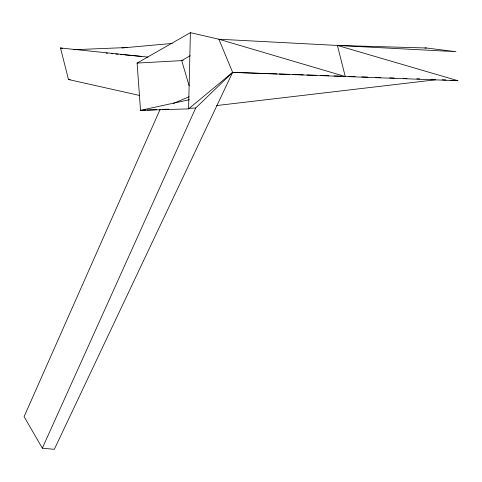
<?xml version="1.0" encoding="UTF-8"?>
<svg xmlns="http://www.w3.org/2000/svg" width="482" height="482" viewBox="0 0 482 482"><rect width="100%" height="100%" fill="white"/><g stroke="black" fill="none" stroke-linecap="round" stroke-linejoin="round"><path stroke-width="0.72" d="M190.39 32.668L137.105 63.082L140.521 110.342L188.589 108.872L190.39 32.668L218.876 39.223L345.269 76.53L337.4 45.447L426.365 47.989L455.924 51.67L218.876 39.223L232.637 72.366L54.321 449.332L42.326 448.176L24.1 416.629L160.096 109.408M42.326 448.176L195.686 108.022L232.637 72.366L276.975 73.915M188.589 108.872L232.637 72.366L457.9 80.693L337.4 45.447M190.179 55.731L181.702 60.605L137.105 63.082M173.327 103.455L189.119 96.761M189.408 99.714L140.521 110.342L145.666 110.125M216.611 105.558L435.559 79.795M121.886 47.989L172.231 43.44M183.202 60.533L181.702 60.605L189.113 85.754M424.865 48.067L426.365 47.989M147.143 110.065L156.704 109.661M162.585 109.414L168.471 109.167M189.065 108.299L195.686 108.022M73.83 49.706L127.067 47.525M69.98 79.494L68.492 79.53L60.497 47.989L148.034 57.105M279.229 73.993L289.754 74.361M292.761 74.463L303.28 74.831M307.04 74.963L316.053 75.276M320.566 75.433L328.832 75.722M334.092 75.909L341.605 76.168M348.372 76.409L355.132 76.644M361.898 76.879L367.911 77.09M375.424 77.349L380.684 77.536M389.703 77.849L394.216 78.006M403.229 78.325L406.989 78.452M416.761 78.795L419.762 78.903M431.035 79.295L433.294 79.373M442.265 79.789L445.989 80.006M450.453 80.265L457.9 80.693M69.968 79.65L68.492 79.53L139.4 95.412M106.064 53.116L107.564 53.255M111.312 53.604L112.812 53.743M115.813 54.026L118.06 54.237M120.307 54.442L123.308 54.725M124.808 54.864L141.298 56.4M60.497 47.989L62.714 48.381"/></g></svg>
